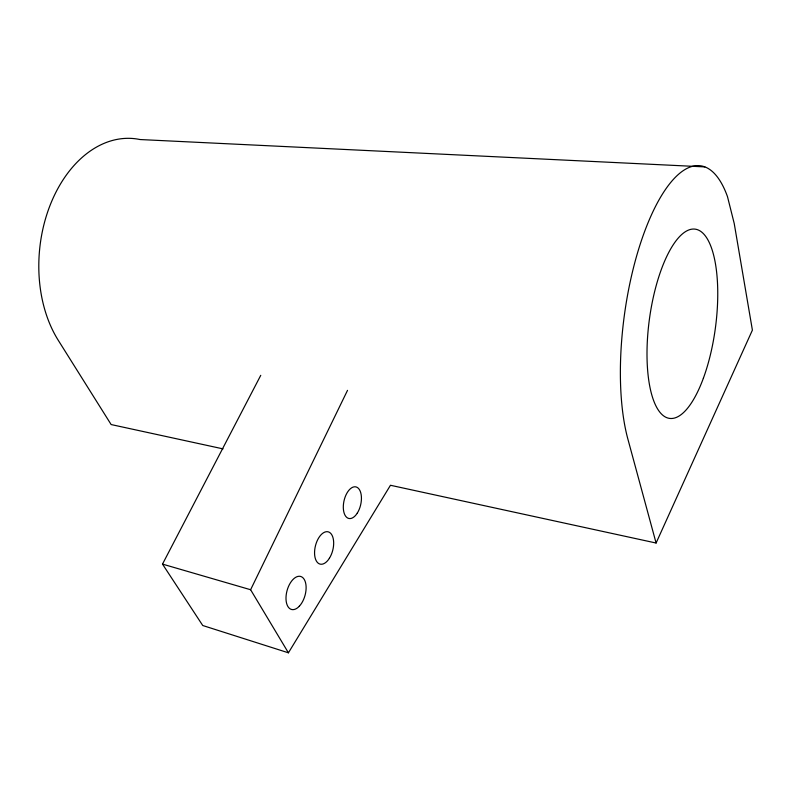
<?xml version="1.0" encoding="UTF-8"?>
<svg xmlns="http://www.w3.org/2000/svg" width="792" height="792" viewBox="0 0 792 792"><rect width="100%" height="100%" fill="white"/><g stroke="black" fill="none" stroke-linecap="round" stroke-linejoin="round"><path stroke-width="1.19" d="M656.093 543.025L752.4 330.135L734.224 223.502L727.501 196.683A158.36 55.351 -82.3 0 0 648.024 222.819A158.36 55.351 -82.3 0 0 627.818 438.857L656.093 543.025L390.466 485.268L288.417 652.806L202.742 625.512L162.499 564.112L260.756 375.329M288.417 652.806L250.609 589.733L347.52 390.347M704.821 166.894L140.045 139.54A119.275 82.774 -84.2 0 0 50.886 203.287A119.275 82.774 -84.2 0 0 58.252 340.283L111.137 424.552L223.027 448.876M162.499 564.112L250.609 589.733M703.385 378.2A95.486 33.284 -82.3 0 0 696.604 229.433A95.486 33.284 -82.3 0 0 647.222 363.726A95.486 33.284 -82.3 0 0 703.385 378.2M299.317 606.226A17.137 9.306 -74.5 0 0 302.683 577.546A17.137 9.306 -74.5 0 0 286.179 595.099A17.137 9.306 -74.5 0 0 299.317 606.226M329.383 558.291A16.652 8.94 -76 0 0 328.403 531.887A16.652 8.94 -76 0 0 314.572 553.737A16.652 8.94 -76 0 0 329.383 558.291M357.301 513.097A16.187 8.563 -77.4 0 0 356.489 487.06A16.187 8.563 -77.4 0 0 343.312 507.89A16.187 8.563 -77.4 0 0 357.301 513.097"/></g></svg>
